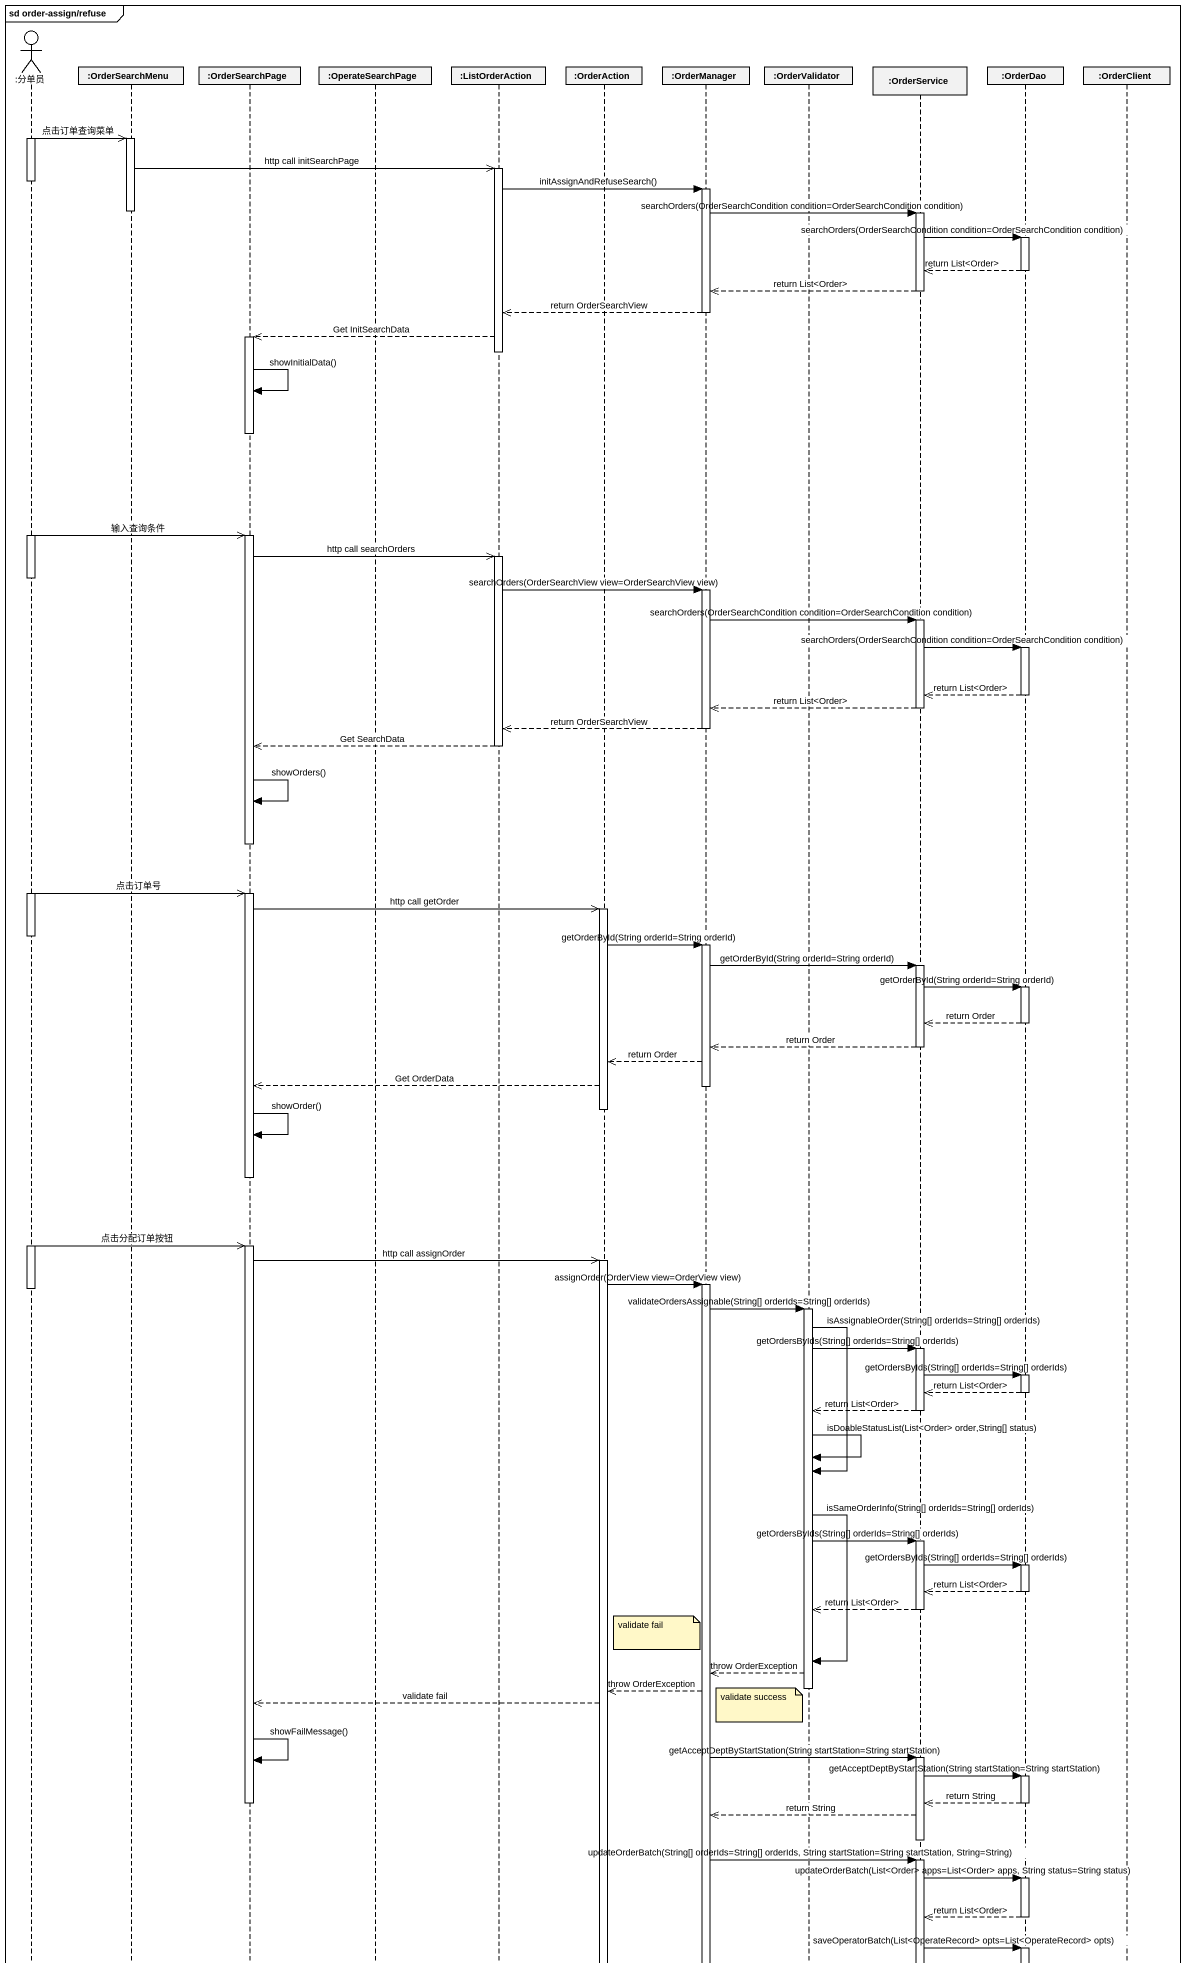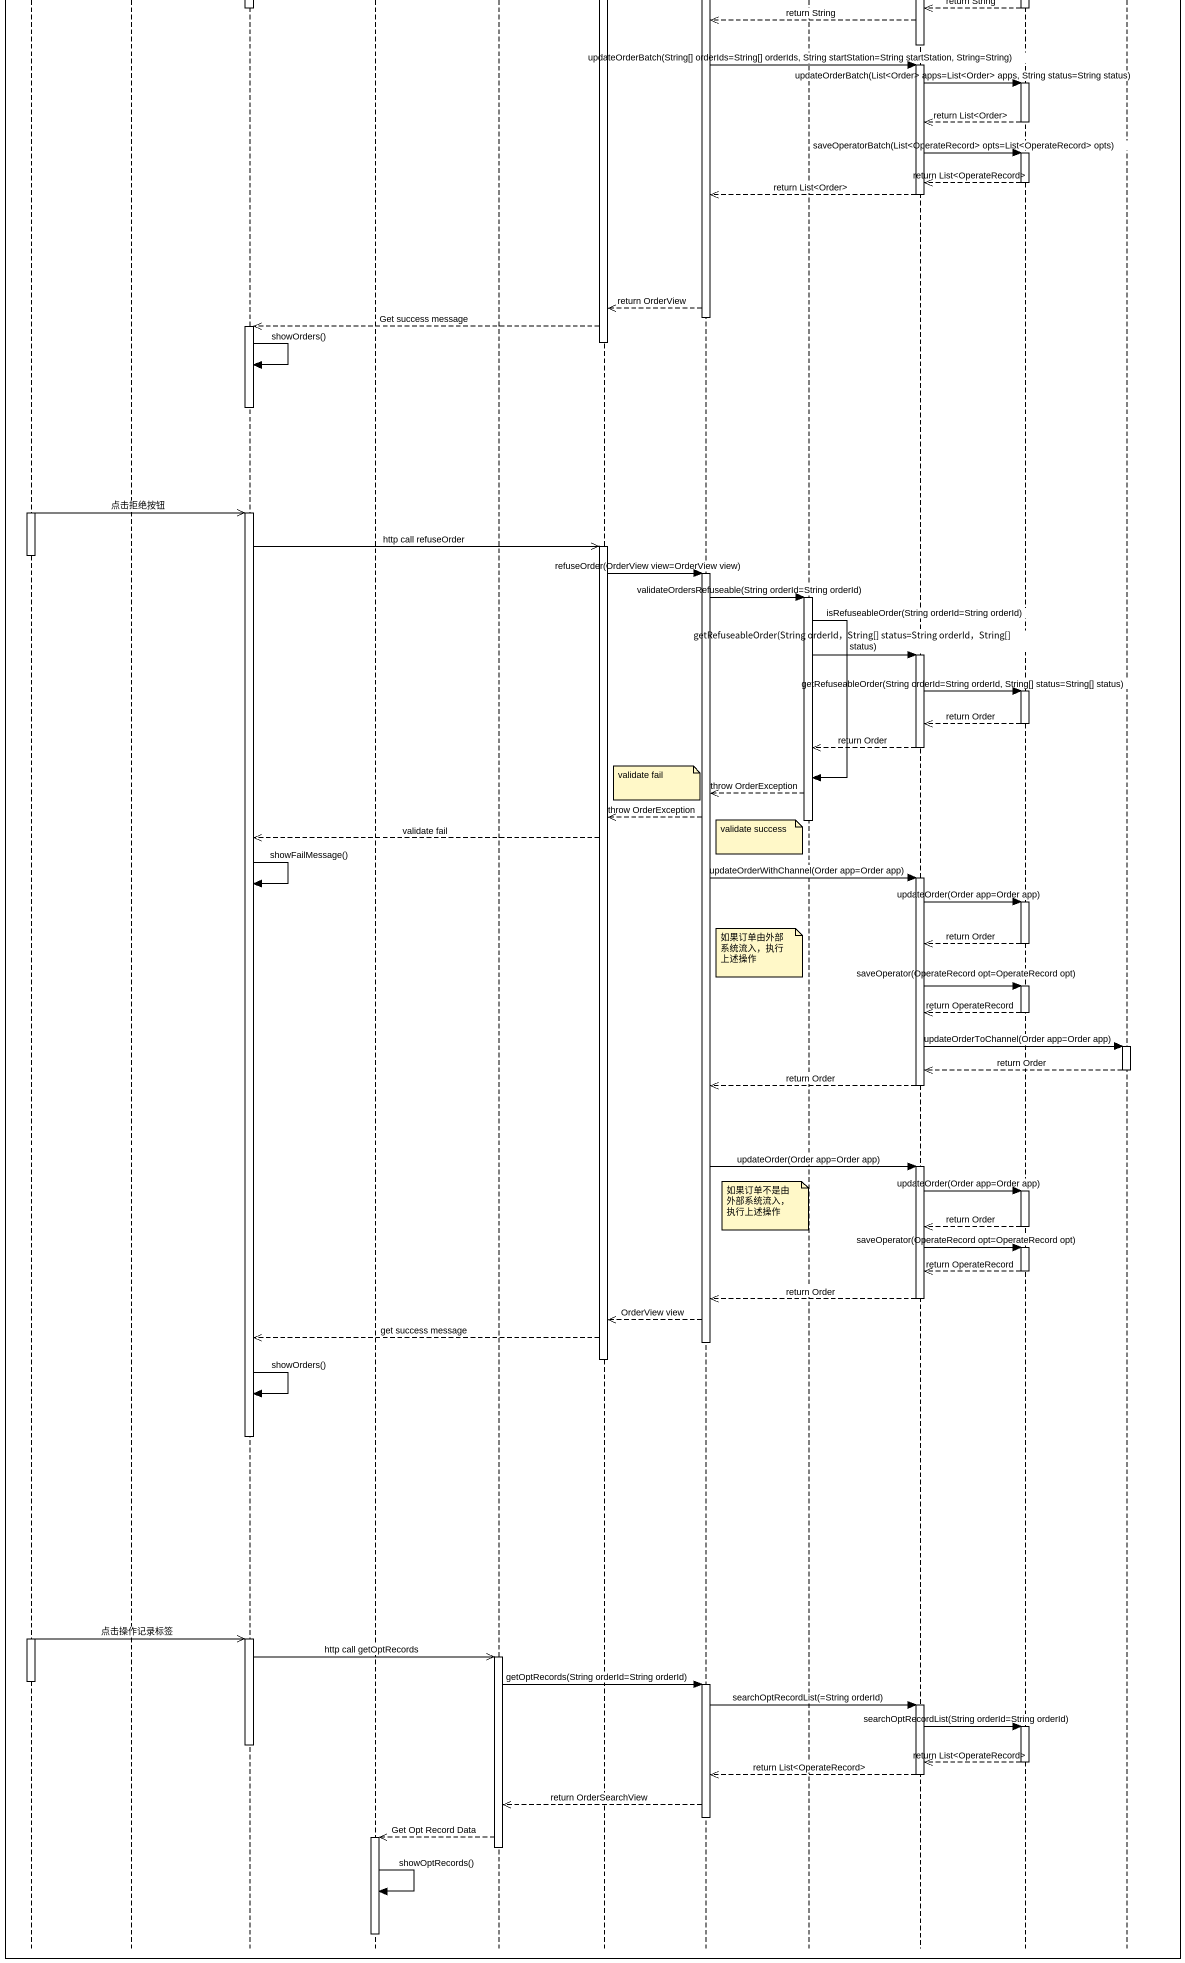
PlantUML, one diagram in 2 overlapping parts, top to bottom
@startuml
mainframe sd order-assign/refuse
hide footbox
actor ":分单员" as 分单员
participant ":OrderSearchMenu" as OrderSearchMenu
participant ":OrderSearchPage" as OrderSearchPage
participant ":OperateSearchPage" as OperateSearchPage
participant ":ListOrderAction" as ListOrderAction
participant ":OrderAction" as OrderAction
participant ":OrderManager" as OrderManager
participant ":OrderValidator" as OrderValidator
participant ":OrderService" as OrderService
participant ":OrderDao" as OrderDao
participant ":OrderClient" as OrderClient

activate 分单员
分单员 ->> OrderSearchMenu : 点击订单查询菜单
activate OrderSearchMenu
OrderSearchMenu ->> ListOrderAction : http call initSearchPage
activate ListOrderAction
deactivate 分单员
ListOrderAction -> OrderManager : initAssignAndRefuseSearch()
activate OrderManager
deactivate OrderSearchMenu
OrderManager -> OrderService : searchOrders(OrderSearchCondition condition=OrderSearchCondition condition)
activate OrderService
OrderService -> OrderDao : searchOrders(OrderSearchCondition condition=OrderSearchCondition condition)
activate OrderDao
OrderDao -->> OrderService : return List<Order>
deactivate OrderDao
OrderService -->> OrderManager : return List<Order>
deactivate OrderService
OrderManager -->> ListOrderAction : return OrderSearchView
deactivate OrderManager
ListOrderAction -->> OrderSearchPage : Get InitSearchData
activate OrderSearchPage
deactivate ListOrderAction
OrderSearchPage -> OrderSearchPage : showInitialData()
deactivate OrderSearchPage
activate 分单员
分单员 ->> OrderSearchPage : 输入查询条件
activate OrderSearchPage
OrderSearchPage ->> ListOrderAction : http call searchOrders
activate ListOrderAction
deactivate 分单员
ListOrderAction -> OrderManager : searchOrders(OrderSearchView view=OrderSearchView view)
activate OrderManager
OrderManager -> OrderService : searchOrders(OrderSearchCondition condition=OrderSearchCondition condition)
activate OrderService
OrderService -> OrderDao : searchOrders(OrderSearchCondition condition=OrderSearchCondition condition)
activate OrderDao
OrderDao -->> OrderService : return List<Order>
deactivate OrderDao
OrderService -->> OrderManager : return List<Order>
deactivate OrderService
OrderManager -->> ListOrderAction : return OrderSearchView
deactivate OrderManager
ListOrderAction -->> OrderSearchPage : Get SearchData
deactivate ListOrderAction
OrderSearchPage -> OrderSearchPage : showOrders()
deactivate OrderSearchPage
activate 分单员
分单员 ->> OrderSearchPage : 点击订单号
activate OrderSearchPage
OrderSearchPage ->> OrderAction : http call getOrder
activate OrderAction
deactivate 分单员
OrderAction -> OrderManager : getOrderById(String orderId=String orderId)
activate OrderManager
OrderManager -> OrderService : getOrderById(String orderId=String orderId)
activate OrderService
OrderService -> OrderDao : getOrderById(String orderId=String orderId)
activate OrderDao
OrderDao -->> OrderService : return Order
deactivate OrderDao
OrderService -->> OrderManager : return Order
deactivate OrderService
OrderManager -->> OrderAction : return Order
OrderAction -->> OrderSearchPage : Get OrderData
deactivate OrderManager
deactivate OrderAction
OrderSearchPage -> OrderSearchPage : showOrder()
deactivate OrderSearchPage
activate 分单员
分单员 ->> OrderSearchPage : 点击分配订单按钮
activate OrderSearchPage
OrderSearchPage ->> OrderAction : http call assignOrder
activate OrderAction
OrderAction -> OrderManager : assignOrder(OrderView view=OrderView view)
activate OrderManager
deactivate 分单员
OrderManager -> OrderValidator : validateOrdersAssignable(String[] orderIds=String[] orderIds)
activate OrderValidator
OrderValidator -> OrderService : getOrdersByIds(String[] orderIds=String[] orderIds)
activate OrderService
OrderService -> OrderDao : getOrdersByIds(String[] orderIds=String[] orderIds)
activate OrderDao
OrderDao -->> OrderService : return List<Order>
deactivate OrderDao
OrderService -->> OrderValidator : return List<Order>
deactivate OrderService
OrderValidator -> OrderValidator : isDoableStatusList(List<Order> order,String[] status)
OrderValidator -> OrderValidator : isAssignableOrder(String[] orderIds=String[] orderIds)
OrderValidator -> OrderService : getOrdersByIds(String[] orderIds=String[] orderIds)
activate OrderService
OrderService -> OrderDao : getOrdersByIds(String[] orderIds=String[] orderIds)
activate OrderDao
OrderDao -->> OrderService : return List<Order>
deactivate OrderDao
OrderService -->> OrderValidator : return List<Order>
deactivate OrderService
note left of OrderManager : validate fail
OrderValidator -> OrderValidator : isSameOrderInfo(String[] orderIds=String[] orderIds)
OrderValidator -->> OrderManager : throw OrderException
deactivate OrderValidator
OrderManager -->> OrderAction : throw OrderException
OrderAction -->> OrderSearchPage : validate fail
note left of OrderValidator : validate success
OrderManager -> OrderService : getAcceptDeptByStartStation(String startStation=String startStation)
activate OrderService
OrderSearchPage -> OrderSearchPage : showFailMessage()
OrderService -> OrderDao : getAcceptDeptByStartStation(String startStation=String startStation)
activate OrderDao
OrderDao -->> OrderService : return String
deactivate OrderSearchPage
deactivate OrderDao
OrderService -->> OrderManager : return String
deactivate OrderService
OrderManager -> OrderService : updateOrderBatch(String[] orderIds=String[] orderIds, String startStation=String startStation, String=String)
activate OrderService
OrderService -> OrderDao : updateOrderBatch(List<Order> apps=List<Order> apps, String status=String status)
activate OrderDao
OrderDao -->> OrderService : return List<Order>
deactivate OrderDao
OrderService -> OrderDao : saveOperatorBatch(List<OperateRecord> opts=List<OperateRecord> opts)
activate OrderDao
OrderDao -->> OrderService : return List<OperateRecord>
deactivate OrderDao
OrderService -->> OrderManager : return List<Order>
deactivate OrderService
OrderManager -->> OrderAction : return OrderView
deactivate OrderManager
OrderAction -->> OrderSearchPage : Get success message
activate OrderSearchPage
deactivate OrderAction
OrderSearchPage -> OrderSearchPage : showOrders()
deactivate OrderSearchPage
activate 分单员
分单员 ->> OrderSearchPage : 点击拒绝按钮
activate OrderSearchPage
OrderSearchPage ->> OrderAction : http call refuseOrder
activate OrderAction
deactivate 分单员
OrderAction -> OrderManager : refuseOrder(OrderView view=OrderView view)
activate OrderManager
OrderManager -> OrderValidator : validateOrdersRefuseable(String orderId=String orderId)
activate OrderValidator
OrderValidator -> OrderService : getRefuseableOrder(String orderId，String[] status=String orderId，String[] status)
activate OrderService
OrderService -> OrderDao : getRefuseableOrder(String orderId=String orderId, String[] status=String[] status)
activate OrderDao
OrderDao -->> OrderService : return Order
deactivate OrderDao
OrderService -->> OrderValidator : return Order
deactivate OrderService
OrderValidator -> OrderValidator : isRefuseableOrder(String orderId=String orderId)
note left of OrderManager : validate fail
OrderValidator -->> OrderManager : throw OrderException
OrderManager -->> OrderAction : throw OrderException
deactivate OrderValidator
note left of OrderValidator : validate success
OrderAction -->> OrderSearchPage : validate fail
OrderManager -> OrderService : updateOrderWithChannel(Order app=Order app)
activate OrderService
OrderSearchPage -> OrderSearchPage : showFailMessage()
OrderService -> OrderDao : updateOrder(Order app=Order app)
activate OrderDao
OrderDao -->> OrderService : return Order
deactivate OrderDao
note left of OrderValidator : 如果订单由外部系统流入，执行上述操作
OrderService -> OrderDao : saveOperator(OperateRecord opt=OperateRecord opt)
activate OrderDao
OrderDao -->> OrderService : return OperateRecord
deactivate OrderDao
OrderService -> OrderClient : updateOrderToChannel(Order app=Order app)
activate OrderClient
OrderClient -->> OrderService : return Order
deactivate OrderClient
OrderService -->> OrderManager : return Order
deactivate OrderService
OrderManager -> OrderService : updateOrder(Order app=Order app)
activate OrderService
OrderService -> OrderDao : updateOrder(Order app=Order app)
activate OrderDao
note left of OrderValidator : 如果订单不是由外部系统流入，执行上述操作
OrderDao -->> OrderService : return Order
deactivate OrderDao
OrderService -> OrderDao : saveOperator(OperateRecord opt=OperateRecord opt)
activate OrderDao
OrderDao -->> OrderService : return OperateRecord
deactivate OrderDao
OrderService -->> OrderManager : return Order
deactivate OrderService
OrderManager -->> OrderAction : OrderView view
OrderAction -->> OrderSearchPage : get success message
deactivate OrderManager
deactivate OrderAction
OrderSearchPage -> OrderSearchPage : showOrders()
deactivate OrderSearchPage
activate 分单员
分单员 ->> OrderSearchPage : 点击操作记录标签
activate OrderSearchPage
OrderSearchPage ->> ListOrderAction : http call getOptRecords
activate ListOrderAction
deactivate 分单员
ListOrderAction -> OrderManager : getOptRecords(String orderId=String orderId)
activate OrderManager
OrderManager -> OrderService : searchOptRecordList(=String orderId)
activate OrderService
OrderService -> OrderDao : searchOptRecordList(String orderId=String orderId)
activate OrderDao
deactivate OrderSearchPage
OrderDao -->> OrderService : return List<OperateRecord>
deactivate OrderDao
OrderService -->> OrderManager : return List<OperateRecord>
deactivate OrderService
OrderManager -->> ListOrderAction : return OrderSearchView
deactivate OrderManager
ListOrderAction -->> OperateSearchPage : Get Opt Record Data
activate OperateSearchPage
deactivate ListOrderAction
OperateSearchPage -> OperateSearchPage : showOptRecords()
deactivate OperateSearchPage
@enduml
